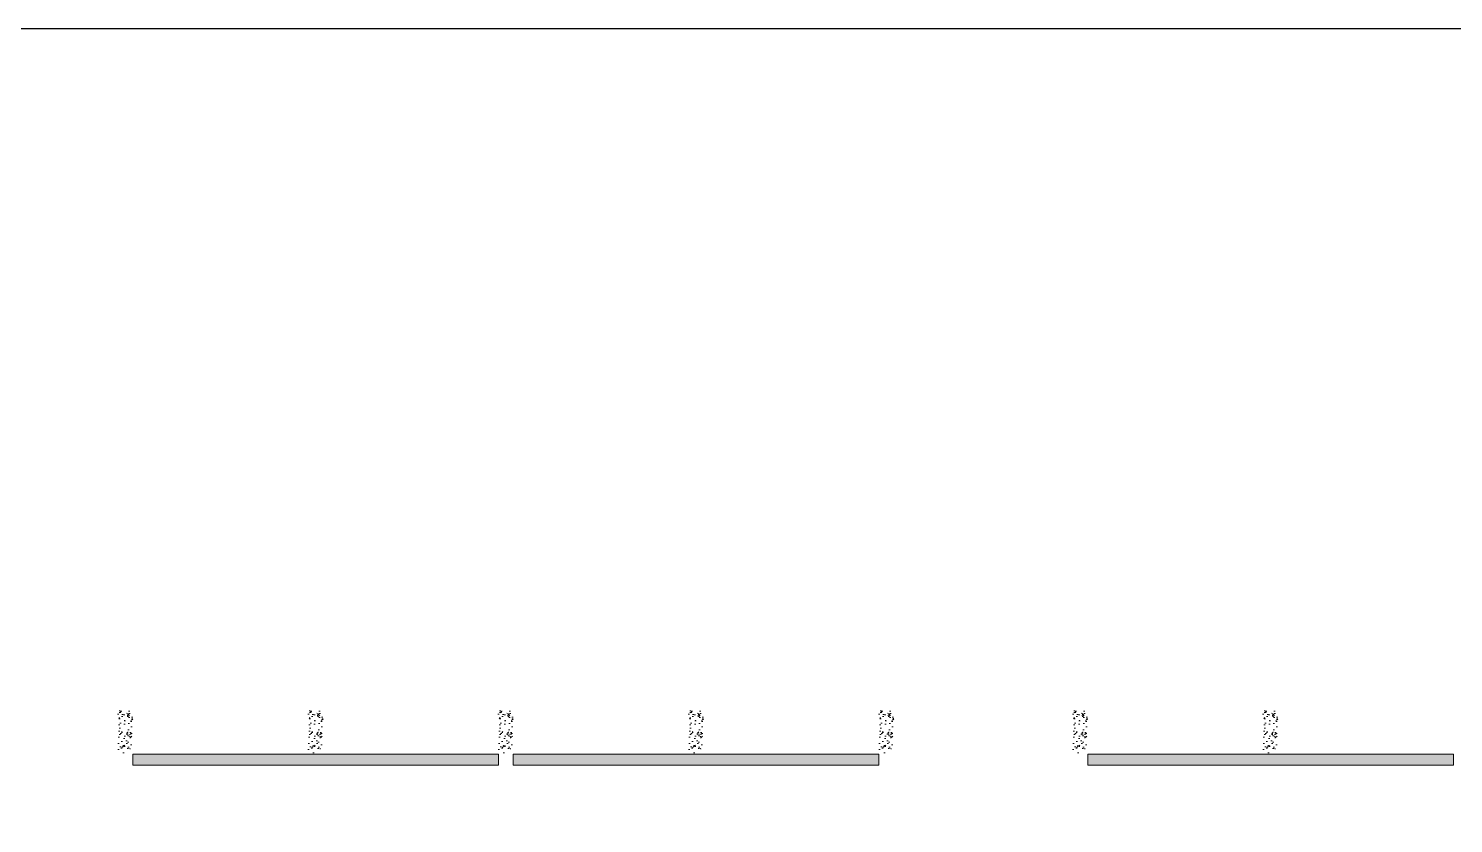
# Model space of a CAD drawing. Header units: millimetres. Extents: x 1078357 to 1340092, y -4684019 to -4550360.
# Drawn here: x 1240059 to 1259534, y -4624425 to -4613562 of the extents above; entities that cross this region are included whole.
import ezdxf

# ---------------------------------------------------------------- set-up
doc = ezdxf.new("R2010")
doc.units = ezdxf.units.MM
doc.layers.add('S-NON STR RCC WALL', color=8, linetype='Continuous', lineweight=0)
doc.layers.add('Wall-boundary', color=6, linetype='Continuous', lineweight=30)
pattern_1 = [(50, (-6208385.72, 28248190.43), (182.184669, -15.93908554), [19.05, -209.55]), (355, (-6208385.72, 28248190.43), (-35.2434214, 191.0568452), [15.24, -167.6405842]), (100.4514447, (-6208370.54, 28248189.1), (146.9412471, 175.1177519), [16.1900088, -178.0902446]), (46.1842, (-6208385.72, 28248241.23), (271.0790409, -42.042328), [28.575, -314.325]), (96.6355576, (-6208363.13, 28248237.72), (237.404134, 247.4261246), [24.2850231, -267.1356082]), (351.1841512, (-6208385.72, 28248241.23), (237.404134, 247.4261246), [22.859967, -251.459732]), (21, (-6208360.32, 28248228.53), (151.6143913, -102.2651982), [19.05, -209.55]), (326, (-6208360.32, 28248228.53), (61.8020283, 184.1879661), [15.24, -167.64]), (71.451445, (-6208347.69, 28248220), (213.4164193, 81.9227689), [16.1900088, -178.0899376]), (37.5, (-6208385.72, 28248190.43), (3.08860325, 84.55503887), [0, -165.608, 0, -170.18, 0, -168.275]), (7.5, (-6208385.72, 28248190.43), (66.8196625, 100.18057482), [0, -97.028, 0, -161.798, 0, -64.135]), (327.5, (-6208442.36, 28248190.43), (135.59059517, -5.72874399), [0, -63.5, 0, -198.12, 0, -262.89]), (317.5, (-6208467.76, 28248190.43), (148.1291814, 25.42649103), [0, -82.55, 0, -131.572, 0, -186.69])]

msp = doc.modelspace()

# ---------------------------------------------------------------- hatches: boundary and pattern name
at = {"layer": 'S-NON STR RCC WALL'}
h = msp.add_hatch(dxfattribs=at)
h.set_pattern_fill('AR-CONC', color=256, angle=180)
h.set_pattern_definition([(50, (-7292560.42, 32932209.61), (182.184669, -15.93908554), [19.05, -209.55]), (355, (-7292560.42, 32932209.61), (-35.2434214, 191.0568452), [15.24, -167.6405842]), (100.4514447, (-7292545.23, 32932208.29), (146.9412471, 175.1177519), [16.1900088, -178.0902446]), (46.1842, (-7292560.42, 32932260.41), (271.0790409, -42.0423279), [28.575, -314.325]), (96.6355576, (-7292537.83, 32932256.9), (237.404134, 247.4261246), [24.2850231, -267.1356082]), (351.1841512, (-7292560.42, 32932260.41), (237.404134, 247.4261246), [22.859967, -251.459732]), (21, (-7292535.02, 32932247.71), (151.61439127, -102.2651982), [19.05, -209.55]), (326, (-7292535.02, 32932247.71), (61.80202835, 184.1879661), [15.24, -167.64]), (71.451445, (-7292522.38, 32932239.2), (213.4164193, 81.9227689), [16.1900088, -178.0899376]), (37.5, (-7292560.415, 32932209.615), (3.08860325, 84.55503887), [0, -165.608, 0, -170.18, 0, -168.275]), (7.5, (-7292560.415, 32932209.615), (66.8196625, 100.18057482), [0, -97.028, 0, -161.798, 0, -64.135]), (327.5, (-7292617.06, 32932209.615), (135.59059517, -5.72874399), [0, -63.5, 0, -198.12, 0, -262.89]), (317.5, (-7292642.46, 32932209.61), (148.1291814, 25.42649103), [0, -82.55, 0, -131.572, 0, -186.69])])
h.paths.add_polyline_path([(1241484.4, -4623478.6), (1241484.4, -4622878.6), (1241284.4, -4622878.6), (1241284.4, -4623478.6), (1241484.4, -4623478.6)], is_closed=False)
h = msp.add_hatch(dxfattribs=at)
h.set_pattern_fill('AR-CONC', color=256, angle=180)
h.set_pattern_definition([(50, (-7289960.44, 32932209.62), (182.184669, -15.93908554), [19.05, -209.55]), (355, (-7289960.44, 32932209.62), (-35.2434214, 191.0568452), [15.24, -167.6405842]), (100.4514447, (-7289945.25, 32932208.3), (146.9412471, 175.1177519), [16.1900088, -178.0902446]), (46.1842, (-7289960.44, 32932260.42), (271.0790409, -42.0423279), [28.575, -314.325]), (96.6355576, (-7289937.85, 32932256.92), (237.404134, 247.4261246), [24.2850231, -267.1356082]), (351.1841512, (-7289960.44, 32932260.42), (237.404134, 247.4261246), [22.859967, -251.459732]), (21, (-7289935.04, 32932247.72), (151.61439127, -102.2651982), [19.05, -209.55]), (326, (-7289935.04, 32932247.72), (61.80202835, 184.1879661), [15.24, -167.64]), (71.451445, (-7289922.4, 32932239.2), (213.4164193, 81.9227689), [16.1900088, -178.0899376]), (37.5, (-7289960.436, 32932209.62), (3.08860325, 84.55503887), [0, -165.608, 0, -170.18, 0, -168.275]), (7.5, (-7289960.44, 32932209.62), (66.8196625, 100.18057482), [0, -97.028, 0, -161.798, 0, -64.135]), (327.5, (-7290017.08, 32932209.62), (135.59059517, -5.72874399), [0, -63.5, 0, -198.12, 0, -262.89]), (317.5, (-7290042.48, 32932209.62), (148.1291814, 25.42649103), [0, -82.55, 0, -131.572, 0, -186.69])])
h.paths.add_polyline_path([(1244084.3, -4623478.6), (1244084.3, -4622878.6), (1243884.4, -4622878.6), (1243884.4, -4623478.6), (1244084.3, -4623478.6)], is_closed=False)
h = msp.add_hatch(dxfattribs=at)
h.set_pattern_fill('AR-CONC', color=256, angle=180)
h.set_pattern_definition([(50, (-7287360.42, 32932209.61), (182.184669, -15.93908554), [19.05, -209.55]), (355, (-7287360.42, 32932209.61), (-35.2434214, 191.0568452), [15.24, -167.6405842]), (100.4514447, (-7287345.23, 32932208.29), (146.9412471, 175.1177519), [16.1900088, -178.0902446]), (46.1842, (-7287360.42, 32932260.41), (271.0790409, -42.0423279), [28.575, -314.325]), (96.6355576, (-7287337.83, 32932256.9), (237.404134, 247.4261246), [24.2850231, -267.1356082]), (351.1841512, (-7287360.42, 32932260.41), (237.404134, 247.4261246), [22.859967, -251.459732]), (21, (-7287335.02, 32932247.71), (151.61439127, -102.2651982), [19.05, -209.55]), (326, (-7287335.02, 32932247.71), (61.80202835, 184.1879661), [15.24, -167.64]), (71.451445, (-7287322.38, 32932239.2), (213.4164193, 81.9227689), [16.1900088, -178.0899376]), (37.5, (-7287360.415, 32932209.615), (3.08860325, 84.55503887), [0, -165.608, 0, -170.18, 0, -168.275]), (7.5, (-7287360.415, 32932209.615), (66.8196625, 100.18057482), [0, -97.028, 0, -161.798, 0, -64.135]), (327.5, (-7287417.06, 32932209.615), (135.59059517, -5.72874399), [0, -63.5, 0, -198.12, 0, -262.89]), (317.5, (-7287442.46, 32932209.61), (148.1291814, 25.42649103), [0, -82.55, 0, -131.572, 0, -186.69])])
h.paths.add_polyline_path([(1246684.4, -4623478.6), (1246684.4, -4622878.6), (1246484.4, -4622878.6), (1246484.4, -4623478.6), (1246684.4, -4623478.6)], is_closed=False)
h = msp.add_hatch(dxfattribs=at)
h.set_pattern_fill('AR-CONC', color=256, angle=180)
h.set_pattern_definition([(50, (-7284760.44, 32932209.62), (182.184669, -15.93908554), [19.05, -209.55]), (355, (-7284760.44, 32932209.62), (-35.2434214, 191.0568452), [15.24, -167.6405842]), (100.4514447, (-7284745.25, 32932208.3), (146.9412471, 175.1177519), [16.1900088, -178.0902446]), (46.1842, (-7284760.44, 32932260.42), (271.0790409, -42.0423279), [28.575, -314.325]), (96.6355576, (-7284737.85, 32932256.92), (237.404134, 247.4261246), [24.2850231, -267.1356082]), (351.1841512, (-7284760.44, 32932260.42), (237.404134, 247.4261246), [22.859967, -251.459732]), (21, (-7284735.04, 32932247.72), (151.61439127, -102.2651982), [19.05, -209.55]), (326, (-7284735.04, 32932247.72), (61.80202835, 184.1879661), [15.24, -167.64]), (71.451445, (-7284722.4, 32932239.2), (213.4164193, 81.9227689), [16.1900088, -178.0899376]), (37.5, (-7284760.436, 32932209.62), (3.08860325, 84.55503887), [0, -165.608, 0, -170.18, 0, -168.275]), (7.5, (-7284760.44, 32932209.62), (66.8196625, 100.18057482), [0, -97.028, 0, -161.798, 0, -64.135]), (327.5, (-7284817.08, 32932209.62), (135.59059517, -5.72874399), [0, -63.5, 0, -198.12, 0, -262.89]), (317.5, (-7284842.48, 32932209.62), (148.1291814, 25.42649103), [0, -82.55, 0, -131.572, 0, -186.69])])
h.paths.add_polyline_path([(1249284.3, -4623478.6), (1249284.3, -4622878.6), (1249084.4, -4622878.6), (1249084.4, -4623478.6), (1249284.3, -4623478.6)], is_closed=False)
h = msp.add_hatch(dxfattribs=at)
h.set_pattern_fill('AR-CONC', color=256, angle=180)
h.set_pattern_definition([(50, (-7282160.44, 32932209.68), (182.184669, -15.93908554), [19.05, -209.55]), (355, (-7282160.44, 32932209.68), (-35.2434214, 191.0568452), [15.24, -167.6405842]), (100.4514447, (-7282145.25, 32932208.35), (146.9412471, 175.1177519), [16.1900088, -178.0902446]), (46.1842, (-7282160.44, 32932260.48), (271.0790409, -42.0423279), [28.575, -314.325]), (96.6355576, (-7282137.85, 32932256.98), (237.404134, 247.4261246), [24.2850231, -267.1356082]), (351.1841512, (-7282160.44, 32932260.48), (237.404134, 247.4261246), [22.859967, -251.459732]), (21, (-7282135.04, 32932247.78), (151.61439127, -102.2651982), [19.05, -209.55]), (326, (-7282135.04, 32932247.78), (61.80202835, 184.1879661), [15.24, -167.64]), (71.451445, (-7282122.4, 32932239.26), (213.4164193, 81.9227689), [16.1900088, -178.0899376]), (37.5, (-7282160.436, 32932209.68), (3.08860325, 84.55503887), [0, -165.608, 0, -170.18, 0, -168.275]), (7.5, (-7282160.44, 32932209.68), (66.8196625, 100.18057482), [0, -97.028, 0, -161.798, 0, -64.135]), (327.5, (-7282217.08, 32932209.68), (135.59059517, -5.72874399), [0, -63.5, 0, -198.12, 0, -262.89]), (317.5, (-7282242.48, 32932209.68), (148.1291814, 25.42649103), [0, -82.55, 0, -131.572, 0, -186.69])])
h.paths.add_polyline_path([(1251884.3, -4623478.5), (1251884.3, -4622878.5), (1251684.4, -4622878.5), (1251684.4, -4623478.5), (1251884.3, -4623478.5)], is_closed=False)
h = msp.add_hatch(dxfattribs=at)
h.set_pattern_fill('AR-CONC', color=256, angle=180)
h.set_pattern_definition([(50, (-7279510.44, 32932209.61), (182.184669, -15.93908554), [19.05, -209.55]), (355, (-7279510.44, 32932209.61), (-35.2434214, 191.0568452), [15.24, -167.6405842]), (100.4514447, (-7279495.25, 32932208.29), (146.9412471, 175.1177519), [16.1900088, -178.0902446]), (46.1842, (-7279510.44, 32932260.41), (271.0790409, -42.0423279), [28.575, -314.325]), (96.6355576, (-7279487.85, 32932256.9), (237.404134, 247.4261246), [24.2850231, -267.1356082]), (351.1841512, (-7279510.44, 32932260.41), (237.404134, 247.4261246), [22.859967, -251.459732]), (21, (-7279485.04, 32932247.71), (151.61439127, -102.2651982), [19.05, -209.55]), (326, (-7279485.04, 32932247.71), (61.80202835, 184.1879661), [15.24, -167.64]), (71.451445, (-7279472.4, 32932239.2), (213.4164193, 81.9227689), [16.1900088, -178.0899376]), (37.5, (-7279510.436, 32932209.615), (3.08860325, 84.55503887), [0, -165.608, 0, -170.18, 0, -168.275]), (7.5, (-7279510.44, 32932209.615), (66.8196625, 100.18057482), [0, -97.028, 0, -161.798, 0, -64.135]), (327.5, (-7279567.08, 32932209.615), (135.59059517, -5.72874399), [0, -63.5, 0, -198.12, 0, -262.89]), (317.5, (-7279592.48, 32932209.61), (148.1291814, 25.42649103), [0, -82.55, 0, -131.572, 0, -186.69])])
h.paths.add_polyline_path([(1254534.3, -4623478.6), (1254534.3, -4622878.6), (1254334.4, -4622878.6), (1254334.4, -4623478.6), (1254534.3, -4623478.6)], is_closed=False)
h = msp.add_hatch(dxfattribs=at)
h.set_pattern_fill('AR-CONC', color=256, angle=180)
h.set_pattern_definition([(50, (-7276910.44, 32932209.62), (182.184669, -15.93908554), [19.05, -209.55]), (355, (-7276910.44, 32932209.62), (-35.2434214, 191.0568452), [15.24, -167.6405842]), (100.4514447, (-7276895.25, 32932208.3), (146.9412471, 175.1177519), [16.1900088, -178.0902446]), (46.1842, (-7276910.44, 32932260.42), (271.0790409, -42.0423279), [28.575, -314.325]), (96.6355576, (-7276887.85, 32932256.92), (237.404134, 247.4261246), [24.2850231, -267.1356082]), (351.1841512, (-7276910.44, 32932260.42), (237.404134, 247.4261246), [22.859967, -251.459732]), (21, (-7276885.04, 32932247.72), (151.61439127, -102.2651982), [19.05, -209.55]), (326, (-7276885.04, 32932247.72), (61.80202835, 184.1879661), [15.24, -167.64]), (71.451445, (-7276872.4, 32932239.2), (213.4164193, 81.9227689), [16.1900088, -178.0899376]), (37.5, (-7276910.436, 32932209.62), (3.08860325, 84.55503887), [0, -165.608, 0, -170.18, 0, -168.275]), (7.5, (-7276910.44, 32932209.62), (66.8196625, 100.18057482), [0, -97.028, 0, -161.798, 0, -64.135]), (327.5, (-7276967.08, 32932209.62), (135.59059517, -5.72874399), [0, -63.5, 0, -198.12, 0, -262.89]), (317.5, (-7276992.48, 32932209.62), (148.1291814, 25.42649103), [0, -82.55, 0, -131.572, 0, -186.69])])
h.paths.add_polyline_path([(1257134.3, -4623478.6), (1257134.3, -4622878.6), (1256934.4, -4622878.6), (1256934.4, -4623478.6), (1257134.3, -4623478.6)], is_closed=False)
h = msp.add_hatch(dxfattribs=at)
h.set_pattern_fill('AR-CONC', color=256, angle=180)
h.set_pattern_definition(pattern_1)
h.paths.add_polyline_path([(1241487.3, -4623478.6), (1246484.4, -4623478.6), (1246484.4, -4623628.6), (1241487.3, -4623628.6)])
h = msp.add_hatch(dxfattribs=at)
h.set_pattern_fill('AR-CONC', color=256)
h.set_pattern_definition(pattern_1)
h.paths.add_polyline_path([(1251681.4, -4623478.6), (1246684.3, -4623478.6), (1246684.3, -4623628.6), (1251681.4, -4623628.6)])
h = msp.add_hatch(dxfattribs=at)
h.set_pattern_fill('AR-CONC', color=256, angle=180)
h.set_pattern_definition(pattern_1)
h.paths.add_polyline_path([(1254537.3, -4623478.6), (1259534.4, -4623478.6), (1259534.4, -4623628.6), (1254537.3, -4623628.6)])

# ---------------------------------------------------------------- linework, layer by layer
at = {"layer": 'S-NON STR RCC WALL', "elevation": 0}
for points in [[(1241487.3, -4623478.6), (1246484.4, -4623478.6), (1246484.4, -4623628.6), (1241487.3, -4623628.6)], [(1251681.4, -4623478.6), (1246684.3, -4623478.6), (1246684.3, -4623628.6), (1251681.4, -4623628.6)], [(1254537.3, -4623478.6), (1259534.4, -4623478.6), (1259534.4, -4623628.6), (1254537.3, -4623628.6)]]:
    msp.add_lwpolyline(points, close=True, dxfattribs=at)
at = {"layer": 'Wall-boundary', "ltscale": 700, "elevation": 0}
msp.add_lwpolyline([(1222484.4, -4613561.6), (1323871.3, -4613561.6), (1323871.3, -4653484.2), (1222484.4, -4653484.2)], close=True, dxfattribs=at)

doc.saveas('drawing.dxf')
